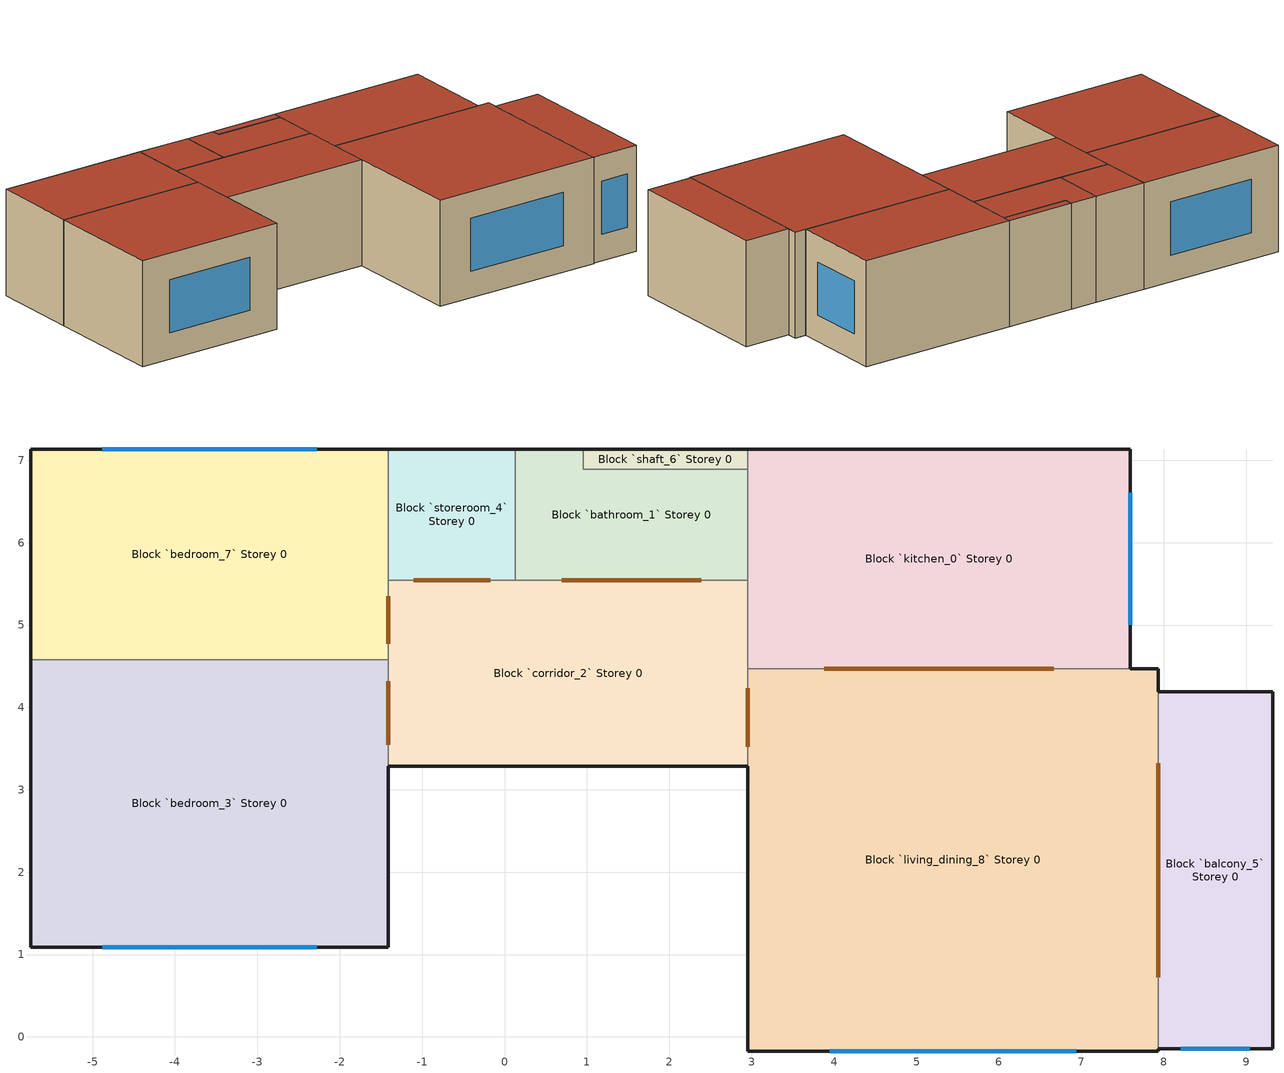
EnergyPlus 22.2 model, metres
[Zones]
Block `kitchen_0` Storey 0
 floor ground (Medium Floor): 7.59,7.14 7.59,4.47 2.95,4.47 2.95,7.14 z0
 wall outside (Medium Exterior Wall): 7.59,4.47 7.59,7.14 2.95,7.14 z0:3
 wall to Block `living_dining_8` Storey 0 (Medium Partitions): 2.95,4.47 7.59,4.47 z0:3
 wall to Block `shaft_6` Storey 0 (Medium Partitions): 2.95,7.14 2.95,6.89 z0:3
 wall to Block `bathroom_1` Storey 0 (Medium Partitions): 2.95,6.89 2.95,5.54 z0:3
 wall to Block `corridor_2` Storey 0 (Medium Partitions): 2.95,5.54 2.95,4.47 z0:3
 window (Sgl Clr 6mm): 7.59,5 7.59,6.6 z0.75:2.25
 door inside (Medium Furnishings): 3.88,4.47 6.66,4.47 z0:2.1
 roof outside (Medium Roof/Ceiling): 7.59,4.47 7.59,7.14 2.95,7.14 2.95,4.47 z3
Block `balcony_5` Storey 0
 floor ground (Medium Floor): 9.32,4.19 9.32,-0.14 7.93,-0.14 7.93,4.19 z0
 wall outside (Medium Exterior Wall): 7.93,-0.14 9.32,-0.14 9.32,4.19 7.93,4.19 z0:3
 wall to Block `living_dining_8` Storey 0 (Medium Partitions): 7.93,4.19 7.93,-0.14 z0:3
 window (Sgl Clr 6mm): 8.21,-0.14 9.04,-0.14 z0.75:2.25
 door inside (Medium Furnishings): 7.93,3.32 7.93,0.73 z0:2.1
 roof outside (Medium Roof/Ceiling): 9.32,-0.14 9.32,4.19 7.93,4.19 7.93,-0.14 z3
Block `bedroom_7` Storey 0
 floor ground (Medium Floor): -1.41,7.14 -1.41,4.58 -5.75,4.58 -5.75,7.14 z0
 wall outside (Medium Exterior Wall): -1.41,7.14 -5.75,7.14 -5.75,4.58 z0:3
 wall to Block `bedroom_3` Storey 0 (Medium Partitions): -5.75,4.58 -1.41,4.58 z0:3
 wall to Block `storeroom_4` Storey 0 (Medium Partitions): -1.41,5.54 -1.41,7.14 z0:3
 wall to Block `corridor_2` Storey 0 (Medium Partitions): -1.41,4.58 -1.41,5.54 z0:3
 window (Sgl Clr 6mm): -2.28,7.14 -4.88,7.14 z0.75:2.25
 door inside (Medium Furnishings): -1.41,4.77 -1.41,5.35 z0:2.1
 roof outside (Medium Roof/Ceiling): -1.41,4.58 -1.41,7.14 -5.75,7.14 -5.75,4.58 z3
Block `storeroom_4` Storey 0
 floor ground (Medium Floor): 0.13,7.14 0.13,5.54 -1.41,5.54 -1.41,7.14 z0
 wall outside (Medium Exterior Wall): 0.13,7.14 -1.41,7.14 z0:3
 wall to Block `corridor_2` Storey 0 (Medium Partitions): -1.41,5.54 0.13,5.54 z0:3
 wall to Block `bathroom_1` Storey 0 (Medium Partitions): 0.13,5.54 0.13,7.14 z0:3
 door inside (Medium Furnishings): -1.1,5.54 -0.18,5.54 z0:2.1
 roof outside (Medium Roof/Ceiling): 0.13,5.54 0.13,7.14 -1.41,7.14 -1.41,5.54 z3
Block `shaft_6` Storey 0
 floor ground (Medium Floor): 2.95,7.14 2.95,6.89 0.95,6.89 0.95,7.14 z0
 wall outside (Medium Exterior Wall): 2.95,7.14 0.95,7.14 z0:3
 wall to Block `bathroom_1` Storey 0 (Medium Partitions): 0.95,7.14 0.95,6.89 2.95,6.89 z0:3
 roof outside (Medium Roof/Ceiling): 2.95,6.89 2.95,7.14 0.95,7.14 0.95,6.89 z3
Block `living_dining_8` Storey 0
 floor ground (Medium Floor): 7.93,4.47 7.93,-0.17 2.95,-0.17 2.95,4.47 z0
 wall outside (Medium Exterior Wall): 7.93,4.19 7.93,4.47 7.59,4.47 / 2.95,3.29 2.95,-0.17 7.93,-0.17 7.93,-0.14 z0:3
 wall to Block `corridor_2` Storey 0 (Medium Partitions): 2.95,4.47 2.95,3.29 z0:3
 window (Sgl Clr 6mm): 3.95,-0.17 6.94,-0.17 z0.75:2.25
 door inside (Medium Furnishings): 2.95,4.23 2.95,3.52 z0:2.1
 roof outside (Medium Roof/Ceiling): 7.93,-0.17 7.93,4.47 2.95,4.47 2.95,-0.17 z3
Block `bedroom_3` Storey 0
 floor ground (Medium Floor): -1.41,4.58 -1.41,1.09 -5.75,1.09 -5.75,4.58 z0
 wall outside (Medium Exterior Wall): -5.75,4.58 -5.75,1.09 -1.41,1.09 -1.41,3.29 z0:3
 wall to Block `corridor_2` Storey 0 (Medium Partitions): -1.41,3.29 -1.41,4.58 z0:3
 window (Sgl Clr 6mm): -4.88,1.09 -2.28,1.09 z0.75:2.25
 door inside (Medium Furnishings): -1.41,3.54 -1.41,4.32 z0:2.1
 roof outside (Medium Roof/Ceiling): -1.41,1.09 -1.41,4.58 -5.75,4.58 -5.75,1.09 z3
Block `corridor_2` Storey 0
 floor ground (Medium Floor): 2.95,5.54 2.95,3.29 -1.41,3.29 -1.41,5.54 z0
 wall outside (Medium Exterior Wall): -1.41,3.29 2.95,3.29 z0:3
 wall to Block `bathroom_1` Storey 0 (Medium Partitions): 2.95,5.54 0.13,5.54 z0:3
 door inside (Medium Furnishings): 2.39,5.54 0.7,5.54 z0:2.1
 roof outside (Medium Roof/Ceiling): 2.95,3.29 2.95,5.54 -1.41,5.54 -1.41,3.29 z3
Block `bathroom_1` Storey 0
 floor ground (Medium Floor): 2.95,6.89 2.95,5.54 0.13,5.54 0.13,7.14 0.95,7.14 0.95,6.89 z0
 wall outside (Medium Exterior Wall): 0.95,7.14 0.13,7.14 z0:3
 roof outside (Medium Roof/Ceiling): 2.95,5.54 2.95,6.89 0.95,6.89 0.95,7.14 0.13,7.14 0.13,5.54 z3
[BUILDING]
North Axis=0; Terrain=Suburbs; Loads Convergence Tolerance Value=0.04; Temperature Convergence Tolerance Value=0.4; Solar Distribution=FullInteriorAndExterior; Maximum Number of Warmup Days=25; Minimum Number of Warmup Days=6
[SITE:LOCATION]
San Francisco Intl Ap: Latitude=37.62; Longitude=-8; Time Zone=2; Elevation=0
[MATERIAL] Thermal Absorptance=0.9; Solar Absorptance=0.7; Visible Absorptance=0.7
Name | Roughness | Thickness | Conductivity | Density | Specific Heat
F16 Acoustic tile | MediumSmooth | 0.0191 | 0.06 | 368 | 590
G01a 19mm gypsum board | MediumSmooth | 0.019 | 0.16 | 800 | 1090
G05 25mm wood | MediumSmooth | 0.0254 | 0.15 | 608 | 1630
I02 50mm insulation board | MediumRough | 0.0508 | 0.03 | 43 | 1210
M01 100mm brick | MediumRough | 0.1016 | 0.89 | 1920 | 790
M14a 100mm heavyweight concrete | MediumRough | 0.1016 | 1.95 | 2240 | 900
[MATERIAL:AIRGAP]
Name | Thermal Resistance
F04 Wall air space resistance | 0.15
F05 Ceiling air space resistance | 0.18
[WINDOWMATERIAL:GLAZING]
CLEAR 6MM: Optical Data Type=SpectralAverage; Thickness=0.006; Solar Transmittance at Normal Incidence=0.775; Front Side Solar Reflectance at Normal Incidence=0.071; Back Side Solar Reflectance at Normal Incidence=0.071; Visible Transmittance at Normal Incidence=0.881; Front Side Visible Reflectance at Normal Incidence=0.08; Back Side Visible Reflectance at Normal Incidence=0.08; Infrared Transmittance at Normal Incidence=0; Front Side Infrared Hemispherical Emissivity=0.84; Back Side Infrared Hemispherical Emissivity=0.84; Conductivity=0.9; Dirt Correction Factor for Solar and Visible Transmittance=1; Solar Diffusing=No; Youngs modulus=72000000000; Poissons ratio=0.22
[CONSTRUCTION]
Medium Exterior Wall: M01 100mm brick, I02 50mm insulation board, F04 Wall air space resistance, G01a 19mm gypsum board
Medium Roof/Ceiling: M14a 100mm heavyweight concrete, F05 Ceiling air space resistance, F16 Acoustic tile
Medium Partitions: G01a 19mm gypsum board, F04 Wall air space resistance, G01a 19mm gypsum board
Medium Floor: F16 Acoustic tile, F05 Ceiling air space resistance, M14a 100mm heavyweight concrete
Medium Furnishings: G05 25mm wood
Sgl Clr 6mm: CLEAR 6MM
[ZONE] Type=1; Multiplier=1; Ceiling Height=autocalculate; Volume=autocalculate; Floor Area=autocalculate; Part of Total Floor Area=Yes
Block `kitchen_0` Storey 0; Block `balcony_5` Storey 0; Block `bedroom_7` Storey 0; Block `storeroom_4` Storey 0; Block `shaft_6` Storey 0; Block `living_dining_8` Storey 0; Block `bedroom_3` Storey 0; Block `corridor_2` Storey 0; Block `bathroom_1` Storey 0
[AIRFLOWNETWORK:SIMULATIONCONTROL]
Default: AirflowNetwork Control=MultizoneWithoutDistribution; Wind Pressure Coefficient Type=Input; Height Selection for Local Wind Pressure Calculation=OpeningHeight; Building Type=LowRise; Maximum Number of Iterations=500; Initialization Type=ZeroNodePressures; Relative Airflow Convergence Tolerance=0.0001; Absolute Airflow Convergence Tolerance=1e-06; Convergence Acceleration Limit=-0.5; Azimuth Angle of Long Axis of Building=0; Ratio of Building Width Along Short Axis to Width Along Long Axis=1; Height Dependence of External Node Temperature=No; Solver=SkylineLU; Allow Unsupported Zone Equipment=No; Do Distribution Duct Sizing Calculation=No
[AIRFLOWNETWORK:MULTIZONE:ZONE] Ventilation Control Mode=Constant; Minimum Venting Open Factor=0; Indoor and Outdoor Temperature Difference Lower Limit For Maximum Venting Open Factor=0; Indoor and Outdoor Temperature Difference Upper Limit for Minimum Venting Open Factor=100; Indoor and Outdoor Enthalpy Difference Lower Limit For Maximum Venting Open Factor=0; Indoor and Outdoor Enthalpy Difference Upper Limit for Minimum Venting Open Factor=300000; Single Sided Wind Pressure Coefficient Algorithm=Standard; Facade Width=10
Block `kitchen_0` Storey 0; Block `balcony_5` Storey 0; Block `bedroom_7` Storey 0; Block `living_dining_8` Storey 0; Block `bedroom_3` Storey 0; Block `corridor_2` Storey 0
[AIRFLOWNETWORK:MULTIZONE:SURFACE] WindowDoor Opening Factor or Crack Factor=1; Ventilation Control Mode=Constant; Minimum Venting Open Factor=0; Indoor and Outdoor Temperature Difference Lower Limit For Maximum Venting Open Factor=0; Indoor and Outdoor Temperature Difference Upper Limit for Minimum Venting Open Factor=100; Indoor and Outdoor Enthalpy Difference Lower Limit For Maximum Venting Open Factor=0; Indoor and Outdoor Enthalpy Difference Upper Limit for Minimum Venting Open Factor=300000; Equivalent Rectangle Method=PolygonHeight; Equivalent Rectangle Aspect Ratio=1
Name | Leakage Component
Window__Block `kitchen_0` Storey 0 Wall 0002 | SimpleOpening__Window__Block `kitchen_0` Storey 0 Wall 0002
Door__Block `kitchen_0` Storey 0 Wall 0001_1 | SimpleOpening__Door__Block `kitchen_0` Storey 0 Wall 0001_1
Window__Block `balcony_5` Storey 0 Wall 0001 | SimpleOpening__Window__Block `balcony_5` Storey 0 Wall 0001
Door__Block `balcony_5` Storey 0 Wall 0004_1 | SimpleOpening__Door__Block `balcony_5` Storey 0 Wall 0004_1
Window__Block `bedroom_7` Storey 0 Wall 0003 | SimpleOpening__Window__Block `bedroom_7` Storey 0 Wall 0003
Door__Block `bedroom_7` Storey 0 Wall 0002_2 | SimpleOpening__Door__Block `bedroom_7` Storey 0 Wall 0002_2
Window__Block `living_dining_8` Storey 0 Wall 0001 | SimpleOpening__Window__Block `living_dining_8` Storey 0 Wall 0001
Door__Block `living_dining_8` Storey 0 Wall 0003_1 | SimpleOpening__Door__Block `living_dining_8` Storey 0 Wall 0003_1
Door__Block `living_dining_8` Storey 0 Wall 0002_1 | SimpleOpening__Door__Block `living_dining_8` Storey 0 Wall 0002_1
Door__Block `living_dining_8` Storey 0 Wall 0004_1 | SimpleOpening__Door__Block `living_dining_8` Storey 0 Wall 0004_1
Window__Block `bedroom_3` Storey 0 Wall 0001 | SimpleOpening__Window__Block `bedroom_3` Storey 0 Wall 0001
Door__Block `bedroom_3` Storey 0 Wall 0002_1 | SimpleOpening__Door__Block `bedroom_3` Storey 0 Wall 0002_1
Door__Block `corridor_2` Storey 0 Wall 0002_2 | SimpleOpening__Door__Block `corridor_2` Storey 0 Wall 0002_2
Door__Block `corridor_2` Storey 0 Wall 0004_1 | SimpleOpening__Door__Block `corridor_2` Storey 0 Wall 0004_1
Door__Block `corridor_2` Storey 0 Wall 0004_2 | SimpleOpening__Door__Block `corridor_2` Storey 0 Wall 0004_2
[AIRFLOWNETWORK:MULTIZONE:COMPONENT:SIMPLEOPENING] Air Mass Flow Coefficient When Opening is Closed=0.001; Air Mass Flow Exponent When Opening is Closed=0.65; Minimum Density Difference for TwoWay Flow=0.0001; Discharge Coefficient=1
SimpleOpening__Window__Block `kitchen_0` Storey 0 Wall 0002; SimpleOpening__Door__Block `kitchen_0` Storey 0 Wall 0001_1; SimpleOpening__Window__Block `balcony_5` Storey 0 Wall 0001; SimpleOpening__Door__Block `balcony_5` Storey 0 Wall 0004_1; SimpleOpening__Window__Block `bedroom_7` Storey 0 Wall 0003; SimpleOpening__Door__Block `bedroom_7` Storey 0 Wall 0002_2; SimpleOpening__Window__Block `living_dining_8` Storey 0 Wall 0001; SimpleOpening__Door__Block `living_dining_8` Storey 0 Wall 0003_1; SimpleOpening__Door__Block `living_dining_8` Storey 0 Wall 0002_1; SimpleOpening__Door__Block `living_dining_8` Storey 0 Wall 0004_1; SimpleOpening__Window__Block `bedroom_3` Storey 0 Wall 0001; SimpleOpening__Door__Block `bedroom_3` Storey 0 Wall 0002_1; SimpleOpening__Door__Block `corridor_2` Storey 0 Wall 0002_2; SimpleOpening__Door__Block `corridor_2` Storey 0 Wall 0004_1; SimpleOpening__Door__Block `corridor_2` Storey 0 Wall 0004_2
[AIRFLOWNETWORK:MULTIZONE:EXTERNALNODE] External Node Height=0; Symmetric Wind Pressure Coefficient Curve=No; Wind Angle Type=Absolute
Name | Wind Pressure Coefficient Curve
AFN_External_Node_EAST_kitchen_0 | AFN_Pressure_Coefficient_Values_EAST
AFN_External_Node_SOUTH_balcony_5; AFN_External_Node_SOUTH_living_dining_8; AFN_External_Node_SOUTH_bedroom_3 | AFN_Pressure_Coefficient_Values_SOUTH
AFN_External_Node_NORTH_bedroom_7 | AFN_Pressure_Coefficient_Values_NORTH
[AIRFLOWNETWORK:MULTIZONE:WINDPRESSURECOEFFICIENTARRAY]
AFN_Wind_Directions_0: Wind Direction 1=0; Wind Direction 2=30; Wind Direction 3=60; Wind Direction 4=90; Wind Direction 5=120; Wind Direction 6=150; Wind Direction 7=180; Wind Direction 8=210; Wind Direction 9=240; Wind Direction 10=270; Wind Direction 11=300; Wind Direction 12=330
[AIRFLOWNETWORK:MULTIZONE:WINDPRESSURECOEFFICIENTVALUES] AirflowNetworkMultiZoneWindPressureCoefficientArray=AFN_Wind_Directions_0
Name | Wind Pressure Coefficient Value 1 | Wind Pressure Coefficient Value 2 | Wind Pressure Coefficient Value 3 | Wind Pressure Coefficient Value 4 | Wind Pressure Coefficient Value 5 | Wind Pressure Coefficient Value 6 | Wind Pressure Coefficient Value 7 | Wind Pressure Coefficient Value 8 | Wind Pressure Coefficient Value 9 | Wind Pressure Coefficient Value 10 | Wind Pressure Coefficient Value 11 | Wind Pressure Coefficient Value 12
AFN_Pressure_Coefficient_Values_NORTH | 0.6 | 0.48 | 0.04 | -0.56 | -0.56 | -0.42 | -0.37 | -0.42 | -0.56 | -0.56 | 0.04 | 0.48
AFN_Pressure_Coefficient_Values_SOUTH | -0.37 | -0.42 | -0.56 | -0.56 | 0.04 | 0.48 | 0.6 | 0.48 | 0.04 | -0.56 | -0.56 | -0.42
AFN_Pressure_Coefficient_Values_EAST | -0.56 | 0.04 | 0.48 | 0.6 | 0.48 | 0.04 | -0.56 | -0.56 | -0.42 | -0.37 | -0.42 | -0.56
AFN_Pressure_Coefficient_Values_WEST | -0.56 | -0.56 | -0.42 | -0.37 | -0.42 | -0.56 | -0.56 | 0.04 | 0.48 | 0.6 | 0.48 | 0.04
